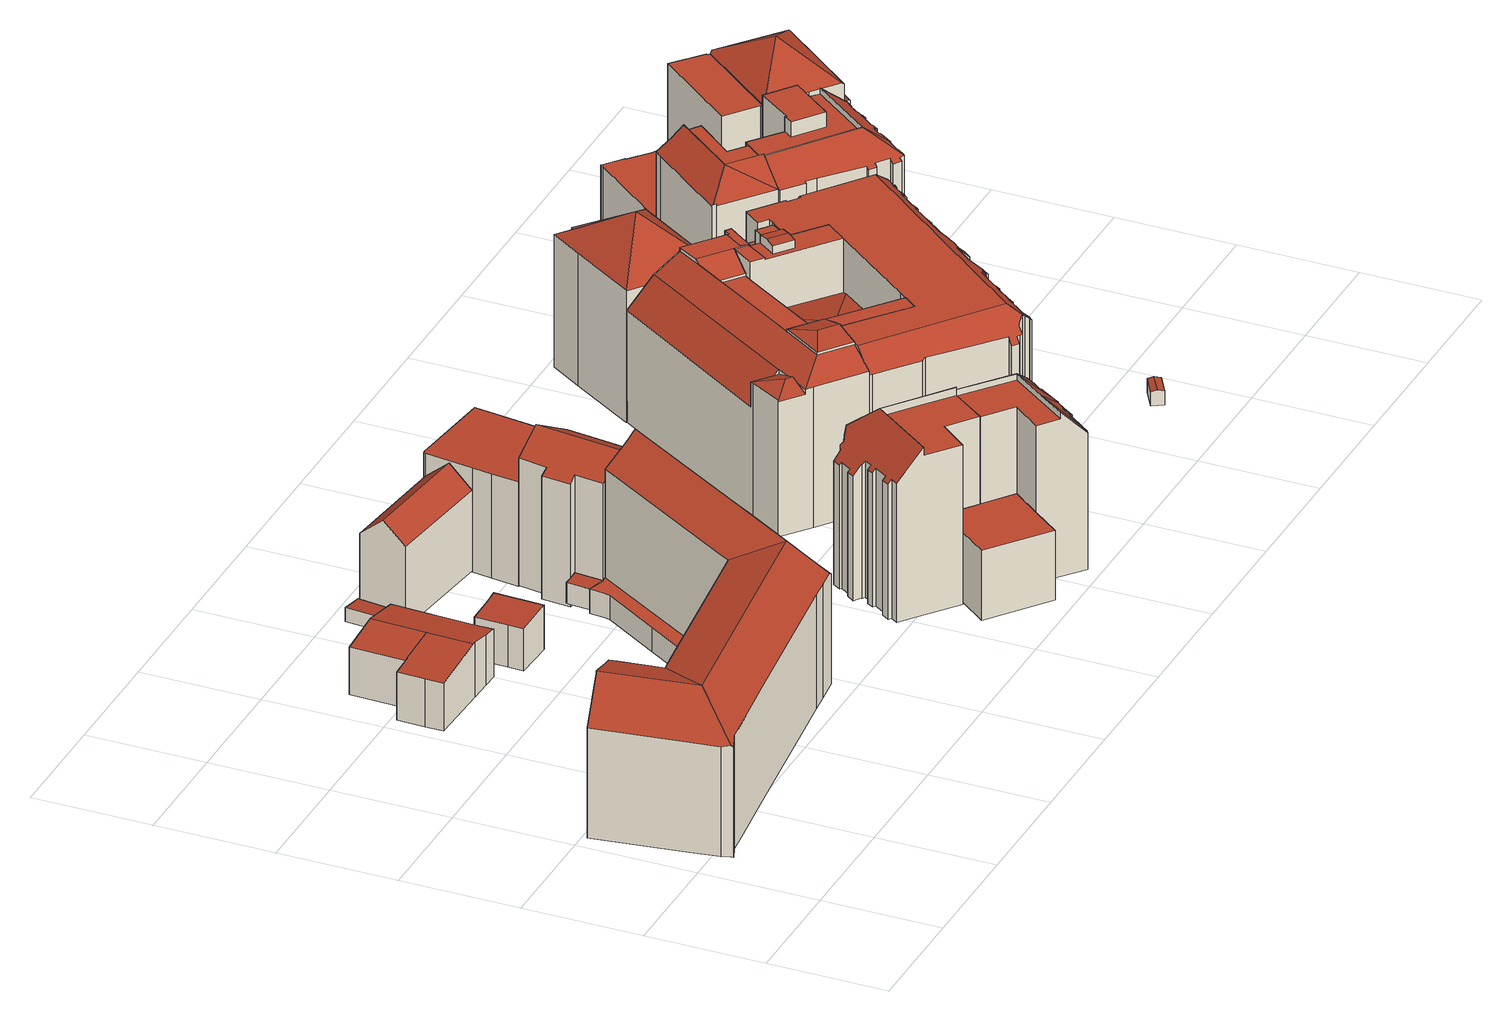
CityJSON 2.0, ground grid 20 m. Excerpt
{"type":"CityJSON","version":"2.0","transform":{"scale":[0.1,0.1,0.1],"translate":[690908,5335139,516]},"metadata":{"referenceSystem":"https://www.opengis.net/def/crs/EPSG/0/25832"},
"CityObjects":{
"building1":{"type":"Building","attributes":{"Gemeindeschluessel":"09162000","HoeheDach":"543.200","HoeheGrund":"517.800","Methode":"2000","NiedrigsteTraufeDesGebaeudes":"522.010","Geometrietyp2DReferenz":"3000","function":"31001_9998","roofType":"3100","measuredHeight":25.4,"storeysAboveGround":5},"geometry":[{"type":"MultiSurface","lod":"2","boundaries":[[[0,1,2,3,4,5]],[[6,7,8,9,10,11,12,13,14,15,16]],[[17,18,19,20,21,22,23,24]],[[25,10,9,26]],[[27,28,17,29,30,31,32,33]],[[34,35,36,37,38,39,40,41]],[[42,29,17,24]],[[43,44,45,46,47,48]],[[49,33,32,50,51,52]],[[53,54,55,56]],[[57,58,59,60]],[[61,31,30,62]],[[63,41,40,39,38,64,6,16,65,66,28,67]],[[26,68,69,70,71,37,36,35,34,72,73,74,75,76,52,51,50,61,62,77,53,56,78,79,80,81,82,5,4,3,47,46,45,83,84,57,60,85,86,87,88,25]],[[66,65,16,20,19,18,17,28]],[[58,57,84,83,89,90,91]],[[16,15,14,13,92,59,58,91,93,20]],[[71,70,69,7,6,64]],[[34,41,63,72]],[[75,74,94,95,96,76]],[[20,93,91,90,97,21]],[[82,98,0,5]],[[81,99,98,82]],[[60,59,92,85]],[[62,30,29,42,77]],[[76,96,49,52]],[[87,12,11,88]],[[45,44,89,83]],[[55,100,101,102,99,81,80,79,78,56]],[[88,11,10,25]],[[73,72,63,67,94,74]],[[13,12,87,86,85,92]],[[50,32,31,61]],[[77,42,54,53]],[[24,23,22,21,97,90,89,44,43,48,2,1,0,98,99,102,101,100,55,54,42]],[[3,2,48,47]],[[95,94,67,28,27,33,49,96]],[[69,68,26,9,8,7]],[[37,71,64,38]]],"semantics":{"surfaces":[{"type":"WallSurface"},{"type":"RoofSurface"},{"type":"GroundSurface"}],"values":[0,1,0,0,1,0,0,0,0,0,0,0,1,2,1,0,1,0,0,0,0,0,0,0,0,0,0,0,0,0,0,0,0,0,1,0,1,0,0]}}]},
"building2":{"type":"Building","attributes":{"Gemeindeschluessel":"09162000","HoeheDach":"527.240","HoeheGrund":"517.718","Methode":"2000","NiedrigsteTraufeDesGebaeudes":"525.900","Geometrietyp2DReferenz":"3000","function":"31001_1000","roofType":"1000","measuredHeight":9.52,"storeysAboveGround":2},"geometry":[{"type":"MultiSurface","lod":"2","boundaries":[[[103,104,105,106]],[[107,105,104,108,109,110,111,112]],[[113,114,115,116]],[[112,111,117,118,119,115,114]],[[120,121,118,117,122,123]],[[124,109,108,125]],[[124,120,123,110,109]],[[111,110,123,122]],[[113,126,107,112,114]],[[122,117,111]],[[116,115,119,127]],[[106,105,107,126]],[[125,108,104,103]],[[127,119,118,121]],[[113,116,127,121,120,124,125,103,106,126]]],"semantics":{"surfaces":[{"type":"WallSurface"},{"type":"RoofSurface"},{"type":"GroundSurface"}],"values":[0,1,0,1,0,0,0,1,0,0,0,0,0,0,2]}}]},
"building3":{"type":"Building","attributes":{"Gemeindeschluessel":"09162000","HoeheDach":"524.567","HoeheGrund":"516.915","Methode":"2000","NiedrigsteTraufeDesGebaeudes":"524.171","Geometrietyp2DReferenz":"3000","function":"31001_2000","roofType":"1000","measuredHeight":7.65,"storeysAboveGround":2},"geometry":[{"type":"MultiSurface","lod":"2","boundaries":[[[128,129,130,131]],[[131,132,133,134,135,128]],[[132,136,137,133]],[[136,130,129,138,139,137]],[[133,137,139,134]],[[135,138,129,128]],[[134,139,138,135]],[[136,132,131,130]]],"semantics":{"surfaces":[{"type":"WallSurface"},{"type":"GroundSurface"},{"type":"RoofSurface"}],"values":[0,1,0,2,0,0,0,0]}}]},
"building4":{"type":"Building","attributes":{"Gemeindeschluessel":"09162000","HoeheDach":"519.705","HoeheGrund":"517.087","Methode":"1000","NiedrigsteTraufeDesGebaeudes":"519.080","Geometrietyp2DReferenz":"3000","function":"31001_2000","roofType":"9999","measuredHeight":2.62},"geometry":[{"type":"MultiSurface","lod":"2","boundaries":[[[140,141,142,143]],[[143,142,144,145]],[[140,146,147,141]],[[146,148,149,147]],[[150,151,152,153]],[[154,155,156,157]],[[146,140,143,145,151,150,154,157,158,148]],[[145,144,152,151]],[[158,159,149,148]],[[157,156,159,158]],[[154,150,153,155]],[[141,147,149,159,156,155,153,152,144,142]]],"semantics":{"surfaces":[{"type":"WallSurface"},{"type":"GroundSurface"},{"type":"RoofSurface"}],"values":[0,0,0,0,0,0,1,0,0,0,0,2]}}]},
"building5":{"type":"Building","attributes":{"Gemeindeschluessel":"09162000","HoeheDach":"521.847","HoeheGrund":"517.900","Methode":"1000","NiedrigsteTraufeDesGebaeudes":"521.452","Geometrietyp2DReferenz":"3000","function":"31001_9998","roofType":"1000","measuredHeight":3.95},"geometry":[{"type":"MultiSurface","lod":"2","boundaries":[[[160,161,162,163]],[[164,165,166,167,168,169]],[[170,171,172,173]],[[161,160,171,170]],[[173,174,165,164,169,175,162,161,170]],[[165,174,173,172,176,166]],[[168,177,163,162,175,169]],[[167,166,176,172,171,160,163,177,168]]],"semantics":{"surfaces":[{"type":"WallSurface"},{"type":"GroundSurface"},{"type":"RoofSurface"}],"values":[0,0,0,0,1,0,0,2]}}]},
"building6":{"type":"Building","attributes":{"Gemeindeschluessel":"09162000","HoeheDach":"534.061","HoeheGrund":"516.605","Methode":"1000","NiedrigsteTraufeDesGebaeudes":"530.528","Geometrietyp2DReferenz":"3000","function":"31001_1000","roofType":"3100","measuredHeight":17.46,"storeysAboveGround":4},"geometry":[{"type":"MultiSurface","lod":"2","boundaries":[[[178,179,180,181]],[[182,183,184,185]],[[179,178,184,183,186]],[[181,180,187,182,185]],[[181,185,184,178]],[[186,183,182,187]],[[179,186,187,180]]],"semantics":{"surfaces":[{"type":"WallSurface"},{"type":"GroundSurface"},{"type":"RoofSurface"}],"values":[0,0,0,0,1,2,2]}}]},
"building7":{"type":"Building","attributes":{"Gemeindeschluessel":"09162000","HoeheDach":"530.812","HoeheGrund":"518.730","Methode":"1000","NiedrigsteTraufeDesGebaeudes":"530.812","Geometrietyp2DReferenz":"3000","function":"31001_9998","roofType":"1000","measuredHeight":12.08},"geometry":[{"type":"MultiSurface","lod":"2","boundaries":[[[188,189,190,191]],[[192,193,190,189]],[[194,195,196,191,190,193,197]],[[195,194,198,199]],[[199,198,200,192,189,188,201]],[[200,197,193,192]],[[194,197,200,198]],[[201,188,191,196]],[[195,199,201,196]]],"semantics":{"surfaces":[{"type":"WallSurface"},{"type":"GroundSurface"},{"type":"RoofSurface"}],"values":[0,0,1,0,2,0,0,0,0]}}]},
"building8":{"type":"Building","attributes":{"Gemeindeschluessel":"09162000","HoeheDach":"541.880","HoeheGrund":"516.523","Methode":"2000","NiedrigsteTraufeDesGebaeudes":"536.162","Geometrietyp2DReferenz":"3000","function":"31001_9998","roofType":"3100","measuredHeight":25.36,"storeysAboveGround":6},"geometry":[{"type":"MultiSurface","lod":"2","boundaries":[[[202,203,204,205]],[[206,207,208,209,210]],[[211,212,208,207]],[[213,214,215,216]],[[217,218,219,220]],[[203,221,217,220,222,210,209,223,204]],[[224,225,226,227]],[[216,215,228,229]],[[225,224,205,204,223]],[[211,207,206,230,219,218,231,202,205,224,227,213,216,229]],[[203,202,231,221]],[[227,226,214,213]],[[206,210,222,230]],[[212,228,215,214,226,225,223,209,208]],[[218,217,221,231]],[[230,222,220,219]],[[212,211,229,228]]],"semantics":{"surfaces":[{"type":"WallSurface"},{"type":"RoofSurface"},{"type":"GroundSurface"}],"values":[0,0,0,0,0,1,0,0,0,2,0,0,0,1,0,0,0]}}]},
"building9":{"type":"Building","attributes":{"Gemeindeschluessel":"09162000","HoeheDach":"547.420","HoeheGrund":"518.310","Methode":"2000","NiedrigsteTraufeDesGebaeudes":"539.712","Geometrietyp2DReferenz":"3000","function":"31001_9998","roofType":"1000","measuredHeight":29.11,"storeysAboveGround":4},"geometry":[{"type":"MultiSurface","lod":"2","boundaries":[[[232,233,234,235]],[[236,237,238,239,240,241,242,243,244,245,246,247,248,249,250,251,252,253,254,255,256,257,258,259,260,261,262,263,264]],[[265,266,267,268]],[[269,248,247,270]],[[271,272,273,274]],[[275,276,277,278]],[[279,280,281,282]],[[283,284,285,286]],[[287,264,263,285,284,288,289,290,234,233,291,292,267,266,293,281,280,294,277,276,295,296,297,298,299,300,301,273,272,302]],[[303,240,239,304]],[[305,246,245,306]],[[274,273,301,307]],[[308,242,241,309]],[[304,239,238,310]],[[259,258,257,311,312,313]],[[314,315,237,236,264,316]],[[317,252,251,318]],[[319,253,252,317]],[[320,244,243,321]],[[322,300,299,323]],[[324,325,326,327,328,329,330,271,274,307,322,323,331,332,333,334,275,278,335,279,282,336,265,268,337,338,232,235,339,340,341,283,286,342,343,344,345,313,312,311,346,347,348,319,317,318,349,350,269,270,305,306,320,321,308,309,303,304,310]],[[347,255,254,348]],[[331,298,297,332]],[[333,296,295,334]],[[335,278,277,294,280,279]],[[350,349,318,251,250,249]],[[334,295,276,275]],[[323,299,298,331]],[[348,254,253,319]],[[234,290,289,340,339,235]],[[330,302,272,271]],[[344,261,260,345]],[[309,241,240,303]],[[350,249,248,269]],[[325,324,310,238,237,315,351]],[[327,352,353,328]],[[307,301,300,322]],[[306,245,244,320]],[[282,281,293,336]],[[332,297,296,333]],[[341,288,284,283]],[[345,260,259,313]],[[316,264,287,354]],[[343,262,261,344]],[[321,243,242,308]],[[270,247,246,305]],[[285,263,262,343,342,286]],[[267,292,291,338,337,268]],[[329,328,353,354,287,302,330]],[[256,255,347,346,311,257]],[[340,289,288,341]],[[353,352,355,351,315,314,316,354]],[[326,325,351,355,352,327]],[[338,291,233,232]],[[336,293,266,265]]],"semantics":{"surfaces":[{"type":"WallSurface"},{"type":"RoofSurface"},{"type":"GroundSurface"}],"values":[0,1,0,0,0,0,0,0,1,0,0,0,0,0,0,0,0,0,0,0,2,0,0,0,0,0,0,0,0,0,0,0,0,0,0,0,0,0,0,0,0,0,0,0,0,0,0,0,0,0,0,1,0,0,0]}}]},
"building10":{"type":"Building","attributes":{"Gemeindeschluessel":"09162000","HoeheDach":"540.110","HoeheGrund":"516.412","Methode":"2000","NiedrigsteTraufeDesGebaeudes":"534.471","Geometrietyp2DReferenz":"3000","function":"31001_1000","roofType":"3200","measuredHeight":23.7,"storeysAboveGround":5},"geometry":[{"type":"MultiSurface","lod":"2","boundaries":[[[356,357,358,359]],[[360,361,362,363]],[[364,365,358,357]],[[366,359,358,365,367]],[[368,369,361,360]],[[369,368,370,371]],[[363,362,372,373]],[[356,359,374,375]],[[369,371,376,366,367,372,362,361]],[[370,368,360,363,373,364,357,356,375,377]],[[371,370,377,378,376]],[[364,373,372,367,365]],[[375,374,378,377]],[[378,374,359,366,376]]],"semantics":{"surfaces":[{"type":"WallSurface"},{"type":"RoofSurface"},{"type":"GroundSurface"}],"values":[0,0,0,1,0,0,0,0,1,2,0,0,0,1]}}]},
"building11":{"type":"Building","attributes":{"Gemeindeschluessel":"09162000","HoeheDach":"547.000","HoeheGrund":"518.510","Methode":"2000","NiedrigsteTraufeDesGebaeudes":"540.059","Geometrietyp2DReferenz":"3000","function":"31001_9998","roofType":"1000","measuredHeight":28.49,"storeysAboveGround":4},"geometry":[{"type":"MultiSurface","lod":"2","boundaries":[[[379,380,381,382]],[[383,384,385,386]],[[387,388,389,390]],[[391,392,393,394]],[[395,396,380,379]],[[397,238,398,399]],[[386,385,400,401]],[[402,403,404,238,397,405,406]],[[407,408,409,410]],[[411,412,413,414]],[[415,416,417,418]],[[419,420,421,422]],[[410,409,423,424]],[[425,426,427,428,429,430]],[[431,432,433,434]],[[435,436,408,407]],[[394,393,437,438]],[[420,419,439,382,381,440]],[[441,442,443,444]],[[444,443,445,446]],[[447,448,449,450]],[[451,452,453,454]],[[454,453,396,395]],[[455,456,457,458]],[[459,438,437,460,461,462]],[[399,398,436,435]],[[463,464,432,431]],[[465,461,460,426,425]],[[466,467,456,455]],[[468,469,392,391]],[[415,418,470,471,387,390,383,386,401,411,414,447,450,468,391,394,438,459,462,472,473,474,475,476,406,405,397,399,435,407,410,424,477,478,441,444,446,479,466,455,458,451,454,395,379,382,439,419,422,463,431,434,480]],[[401,400,412,411]],[[473,472,465,425,430,481,474]],[[427,440,381,380,396,453,452,457,456,467,482,445,443,442,483,484,423,409,408,436,398,238,404]],[[480,485,416,415]],[[476,486,402,406]],[[390,389,384,383]],[[428,427,404,403]],[[486,487,481,430,429,428,403,402]],[[460,437,393,392,469,449,448,413,412,400,385,384,389,388,488,426]],[[482,467,466,479,446,445]],[[387,471,470,418,417,489,488,388]],[[488,489,427,426]],[[462,461,465,472]],[[434,433,485,480]],[[422,421,464,463]],[[458,457,452,451]],[[424,423,484,477]],[[477,484,483,478]],[[450,449,469,468]],[[414,413,448,447]],[[489,417,416,485,433,432,464,421,420,440,427]],[[478,483,442,441]],[[481,487,486,476,475,474]]],"semantics":{"surfaces":[{"type":"WallSurface"},{"type":"RoofSurface"},{"type":"GroundSurface"}],"values":[0,0,0,0,0,0,0,0,0,0,0,0,0,0,0,0,0,0,0,0,0,0,0,0,0,0,0,1,0,0,2,0,0,1,0,0,0,0,1,1,0,0,1,0,0,0,0,0,0,0,0,1,0,0]}}]},
"building12":{"type":"Building","attributes":{"Gemeindeschluessel":"09162000","HoeheDach":"546.700","HoeheGrund":"518.016","Methode":"2000","NiedrigsteTraufeDesGebaeudes":"537.207","Geometrietyp2DReferenz":"3000","function":"31001_9998","roofType":"2100","measuredHeight":28.68,"storeysAboveGround":5},"geometry":[{"type":"MultiSurface","lod":"2","boundaries":[[[490,491,492,493]],[[494,495,496,497,498,499]],[[500,501,502,503]],[[498,497,504,505]],[[506,507,508,509,510,511]],[[512,513,514,515,516,517,518,519,520]],[[521,516,515,522]],[[523,524,525,526]],[[521,493,492,527,528,517,516]],[[525,529,530,531,500,503,526]],[[532,533,506,511]],[[532,511,510,523,534]],[[535,525,524]],[[536,537,538,530,529,539]],[[540,541,537,536,507,506,533,542,543,490,493,521,522,544,545]],[[512,540,545,513]],[[546,501,500,531]],[[510,509,524,523]],[[541,520,519,547,548,538,537]],[[507,536,539,549,508]],[[550,551,552]],[[530,538,548,546,531]],[[548,547,501,546]],[[542,533,532,534,551,550,553]],[[554,502,501]],[[494,555,495]],[[490,543,504,497,556,491]],[[495,555,496]],[[525,535,549,539,529]],[[556,497,496]],[[526,557,528,527,555,494,552,551,534,523]],[[544,514,513,545]],[[550,552,499,498,505,553]],[[526,503,502,554,557]],[[557,518,517,528]],[[509,508,549,535,524]],[[522,515,514,544]],[[494,499,552]],[[501,547,519,518,557,554]],[[496,555,527,492,491,556]],[[543,542,553,505,504]],[[520,541,540,512]]],"semantics":{"surfaces":[{"type":"WallSurface"},{"type":"RoofSurface"},{"type":"GroundSurface"}],"values":[0,1,1,1,0,1,0,0,0,0,0,1,1,0,2,0,0,0,0,0,0,1,0,0,0,0,0,0,1,0,1,0,1,0,0,1,0,0,1,1,0,0]}}]},
"building13":{"type":"Building","attributes":{"Gemeindeschluessel":"09162000","HoeheDach":"547.110","HoeheGrund":"518.194","Methode":"2000","NiedrigsteTraufeDesGebaeudes":"536.100","Geometrietyp2DReferenz":"3000","function":"31001_9998","roofType":"3500","measuredHeight":28.92,"storeysAboveGround":2},"geometry":[{"type":"MultiSurface","lod":"2","boundaries":[[[558,559,560,561]],[[562,563,564,565]],[[566,567,568,569,570,571,572]],[[573,574,575,576,577,578]],[[567,579,580,581,582,568]],[[583,584,585]],[[586,587,588,589]],[[590,591,561,560,592]],[[593,591,590,564,563,594,595,588,587,596]],[[578,577,581,580]],[[582,581,577,576]],[[593,596,597,559,558]],[[589,588,595,598,584,583,575,574]],[[599,600,572,571]],[[559,597,592,560]],[[573,579,567,566,562,565,586,589,574]],[[586,565,564,590,592,597,596,587]],[[570,569,585,584,598]],[[576,575,583,585,582]],[[573,578,580,579]],[[562,566,572,600,563]],[[570,598,595,594,599,571]],[[585,569,568,582]],[[593,558,561,591]],[[563,600,599,594]]],"semantics":{"surfaces":[{"type":"RoofSurface"},{"type":"WallSurface"},{"type":"GroundSurface"}],"values":[0,1,1,1,1,0,1,1,0,0,1,1,1,0,0,2,1,0,0,1,1,1,0,1,1]}}]},
"building14":{"type":"Building","attributes":{"Gemeindeschluessel":"09162000","HoeheDach":"545.510","HoeheGrund":"518.058","Methode":"2000","NiedrigsteTraufeDesGebaeudes":"539.889","Geometrietyp2DReferenz":"3000","function":"31001_9998","roofType":"1000","measuredHeight":27.45,"storeysAboveGround":5},"geometry":[{"type":"MultiSurface","lod":"2","boundaries":[[[601,602,603,604,605,606,607,608,609,610,611,612,613,614,615,616,617,618,619,620,621,622,623,624,625,626,627,628,629,630,631,632,633,634,635,636,637,638,639,640,641,642,643,644,645,646,647,648,649,650,651,652,653,654,655,656,657]],[[658,633,632,659]],[[660,623,622,661]],[[662,663,664,665]],[[629,628,666,667]],[[668,650,649,669]],[[670,609,608,671]],[[672,673,674,675]],[[636,635,676,677,678,679,680,681,682,683,684,587,588,685,578,580,686,687]],[[688,678,677,689]],[[690,686,580,691]],[[692,587,684,693]],[[607,606,694,695]],[[696,697,698,699]],[[700,625,624,701]],[[702,703,704,705]],[[706,617,616,707]],[[690,665,664,687,686]],[[659,632,631,708]],[[669,649,648,709]],[[605,604,710,711]],[[709,648,647,712]],[[713,679,678,688]],[[714,715,716,717]],[[718,719,720,721]],[[722,618,617,706]],[[723,689,677,676,724]],[[725,655,654,726]],[[705,704,727,728]],[[729,643,642,730]],[[672,675,731,732,733,636,687,664,663,716,715,734,720,719]],[[735,639,638,736]],[[737,620,619,738]],[[733,739,740,741,637,636]],[[742,640,639,735]],[[743,630,629,667]],[[693,684,683,744]],[[745,736,638,637,741]],[[746,657,656,747]],[[728,727,748,749]],[[750,652,651,751]],[[752,681,680,753]],[[754,602,601,755]],[[756,757,739,733,732]],[[758,615,614,759]],[[753,680,679,713]],[[712,647,646,760]],[[661,622,621,761]],[[762,578,685,763]],[[673,672,719,718]],[[764,765,766,767]],[[666,768,769,700,701,660,661,761,737,738,722,706,707,758,759,770,771,772,773,670,671,695,694,711,710,774,754,755,746,747,725,726,775,750,751,668,669,709,712,760,776,777,729,730,778,742,735,736,745,779,757,756,780,674,673,718,721,781,714,717,662,665,690,691,762,763,782,692,693,744,783,752,753,713,688,689,723,784,785,786,787,788,696,699,764,767,702,705,728,749,658,659,708,743,667]],[[786,789,790,787]],[[771,612,611,772]],[[745,741,740,779]],[[717,716,663,662]],[[671,608,607,695]],[[691,580,578,762]],[[781,734,715,714]],[[756,732,731,780]],[[773,610,609,670]],[[778,641,640,742]],[[788,791,697,696]],[[769,626,625,700]],[[782,588,587,692]],[[721,720,734,781]],[[770,613,612,771]],[[780,731,675,674]],[[763,685,588,782]],[[694,606,605,711]],[[768,627,626,769]],[[751,651,650,668]],[[658,749,748,634,633]],[[784,792,793,785]],[[603,602,754,774]],[[772,611,610,773]],[[775,653,652,750]],[[787,790,791,788]],[[730,642,641,778]],[[738,619,618,722]],[[776,645,644,777]],[[726,654,653,775]],[[764,699,698,794,765]],[[779,740,739,757]],[[634,748,727,704,703,766,765,794,635]],[[783,682,681,752]],[[785,793,789,786]],[[708,631,630,743]],[[723,724,792,784]],[[635,794,698,697,791,790,789,793,792,724,676]],[[747,656,655,725]],[[744,683,682,783]],[[760,646,645,776]],[[759,614,613,770]],[[777,644,643,729]],[[601,657,746,755]],[[666,628,627,768]],[[701,624,623,660]],[[767,766,703,702]],[[707,616,615,758]],[[710,604,603,774]],[[761,621,620,737]]],"semantics":{"surfaces":[{"type":"RoofSurface"},{"type":"WallSurface"},{"type":"GroundSurface"}],"values":[0,1,1,1,1,1,1,1,0,1,1,1,1,1,1,1,1,1,1,1,1,1,1,1,1,1,1,1,1,1,0,1,1,0,1,1,1,1,1,1,1,1,1,1,1,1,1,1,1,1,1,2,1,1,1,1,1,1,1,1,1,1,1,1,1,1,1,1,1,1,1,1,1,1,1,1,1,1,1,1,1,1,1,1,0,1,1,1,1,0,1,1,1,1,1,1,1,1,1,1,1,1]}}]},
"building15":{"type":"Building","attributes":{"Gemeindeschluessel":"09162000","HoeheDach":"546.614","HoeheGrund":"518.250","Methode":"2000","NiedrigsteTraufeDesGebaeudes":"542.520","Geometrietyp2DReferenz":"3000","function":"31001_9998","roofType":"1000","measuredHeight":28.36,"storeysAboveGround":3},"geometry":[{"type":"MultiSurface","lod":"2","boundaries":[[[795,796,797,798,799,800,801,802,803]],[[804,565,805,806,807,512,562]],[[808,809,810,586]],[[811,812,813,814]],[[815,513,514,816]],[[817,818,812,811]],[[819,515,820,821]],[[822,823,809,808]],[[562,512,513,815]],[[822,808,586,824,825,565,804,562,815,816,819,821,802,801,800,799,826,827]],[[828,829,818,817]],[[512,807,830,795,803,820,515,514,513]],[[825,824,586,810,814,813,829,828,805,565]],[[821,820,803,802]],[[806,831,796,795,830,807]],[[832,833,827,826,799,798]],[[805,828,817,811,814,810,809,823,833,832,798,797,796,831,806]],[[827,833,823,822]],[[816,514,515,819]],[[813,812,818,829]]],"semantics":{"surfaces":[{"type":"WallSurface"},{"type":"GroundSurface"},{"type":"RoofSurface"}],"values":[0,0,0,0,0,0,0,0,0,1,0,2,0,0,0,0,2,0,0,2]}}]},
"building16":{"type":"Building","attributes":{"Gemeindeschluessel":"09162000","HoeheDach":"547.520","HoeheGrund":"517.930","Methode":"2000","NiedrigsteTraufeDesGebaeudes":"529.699","Geometrietyp2DReferenz":"3000","function":"31001_9998","roofType":"3500","measuredHeight":29.59,"storeysAboveGround":4},"geometry":[{"type":"MultiSurface","lod":"2","boundaries":[[[834,835,836,837]],[[838,839,840,841]],[[837,836,842,843]],[[844,845,846,847,848,849,850,851]],[[843,842,846,845]],[[852,853,848,847]],[[854,850,849,838,841,855]],[[856,840,839,857]],[[834,837,843,845,844,851,858,859,860,856,857,861,862,863,864,865,866]],[[846,842,836,835,867,852,847]],[[868,869,864,863,862,870]],[[838,871,869,868,870,872,839]],[[855,841,840,856,860,859]],[[849,848,853,871,838]],[[857,839,872,861]],[[851,850,854,858]],[[858,854,855,859]],[[866,867,835,834]],[[871,853,852,867,866,865,864,869]],[[861,872,870,862]]],"semantics":{"surfaces":[{"type":"WallSurface"},{"type":"RoofSurface"},{"type":"GroundSurface"}],"values":[0,1,0,0,0,0,1,0,2,1,0,1,0,1,0,0,0,0,0,0]}}]},
"building17":{"type":"Building","attributes":{"Gemeindeschluessel":"09162000","HoeheDach":"520.970","HoeheGrund":"518.271","Methode":"9999","NiedrigsteTraufeDesGebaeudes":"520.683","Geometrietyp2DReferenz":"3000","function":"31001_2000","roofType":"3100","measuredHeight":2.7},"geometry":[{"type":"MultiSurface","lod":"2","boundaries":[[[873,874,875,876]],[[877,878,875,874,879]],[[876,875,878,880]],[[881,873,876,880,882]],[[877,879,881,882]],[[882,880,878,877]],[[879,874,873,881]]],"semantics":{"surfaces":[{"type":"RoofSurface"},{"type":"WallSurface"},{"type":"GroundSurface"}],"values":[0,1,0,1,2,1,1]}}]},
"building18":{"type":"Building","attributes":{"Gemeindeschluessel":"09162000","HoeheDach":"528.521","HoeheGrund":"518.210","Methode":"1000","NiedrigsteTraufeDesGebaeudes":"528.521","Geometrietyp2DReferenz":"3000","function":"31001_9998","roofType":"1000","measuredHeight":10.31},"geometry":[{"type":"MultiSurface","lod":"2","boundaries":[[[883,884,885,886]],[[887,888,889,890,891,892]],[[886,885,893,894]],[[895,883,886,894,896,891,890,889]],[[885,884,897,888,887,892,898,893]],[[896,898,892,891]],[[894,893,898,896]],[[883,895,889,888,897,884]]],"semantics":{"surfaces":[{"type":"WallSurface"},{"type":"GroundSurface"},{"type":"RoofSurface"}],"values":[0,0,0,1,2,0,0,0]}}]},
"building19":{"type":"Building","attributes":{"Gemeindeschluessel":"09162000","HoeheDach":"543.950","HoeheGrund":"517.988","Methode":"2000","NiedrigsteTraufeDesGebaeudes":"524.817","Geometrietyp2DReferenz":"3000","function":"31001_9998","roofType":"3100","measuredHeight":25.96,"storeysAboveGround":2},"geometry":[{"type":"MultiSurface","lod":"2","boundaries":[[[899,900,901,902]],[[903,904,905,906]],[[906,907,908,909]],[[910,909,908,911]],[[912,913,914,915]],[[916,902,901,917,918,911,908,907]],[[919,920,918,917]],[[921,922,923,924]],[[924,923,925,926]],[[927,928,909,910]],[[929,915,914,928,927,930,931]],[[899,926,925,932,900]],[[920,919,933,931,930]],[[929,931,922,921]],[[934,935,936,909,928,914,913]],[[899,902,916,905,904,937,938,939,912,915,929,921,924,926]],[[939,934,913,912]],[[932,925,923,922,931,933]],[[905,916,907,906]],[[917,901,900,932,933,919]],[[934,939,938,935]],[[938,937,940,936,935]],[[927,910,911,918,920,930]],[[903,906,909,936,940]],[[904,903,940,937]]],"semantics":{"surfaces":[{"type":"WallSurface"},{"type":"RoofSurface"},{"type":"GroundSurface"}],"values":[0,0,1,0,0,0,0,0,0,0,0,0,0,0,1,2,0,1,0,1,0,0,1,1,0]}}]},
"building20":{"type":"Building","attributes":{"Gemeindeschluessel":"09162000","HoeheDach":"545.650","HoeheGrund":"517.816","Methode":"2000","NiedrigsteTraufeDesGebaeudes":"539.767","Geometrietyp2DReferenz":"3000","function":"31001_9998","roofType":"1000","measuredHeight":27.83,"storeysAboveGround":5},"geometry":[{"type":"MultiSurface","lod":"2","boundaries":[[[941,942,943,944,945,946,947,948,949,950,951,952,953,954,955,956,957,958,959,960,961,962,963,964]],[[965,966,967,968]],[[969,970,971,972]],[[973,955,954,974]],[[975,976,977,978]],[[979,950,949,980]],[[981,947,946,982]],[[983,945,944,984]],[[985,986,987,988]],[[989,990,991,992]],[[993,963,962,994]],[[968,967,995,996]],[[955,973,997,956]],[[998,999,1000,1001]],[[1002,1003,1004,1005,1006,1007]],[[1008,1009,1010,1011]],[[974,954,953,1012]],[[1013,1014,1015,996,995,1016]],[[1017,961,960,1018]],[[1019,1020,976,975]],[[992,991,970,969]],[[1021,984,944,943,1022]],[[1023,1024,1025,942]],[[941,1026,1023,942]],[[982,946,945,983]],[[994,962,961,1017]],[[1018,960,959,1027]],[[1011,1010,1020,1019]],[[1028,1029,990,989]],[[991,990,1029,1030,1022,943,942]],[[1031,1009,1008,1032]],[[1033,957,956,997]],[[1031,987,986,999,998,1034,971,970,991,942,1025,1035,977,976,1020,1010,1009]],[[1000,999,986,985]],[[988,987,1031,1032]],[[1021,1022,1030,1036]],[[1037,1034,998,1001]],[[1038,952,951,1039]],[[1036,1030,1029,1028]],[[973,974,1012,1038,1039,979,980,1040,981,982,983,984,1021,1036,1028,989,992,969,972,1037,1001,1000,985,988,1032,1008,1011,1019,975,978,1041,1014,1013,1003,1002,1042,993,994,1017,1018,1027,1043,1033,997]],[[980,949,948,1040]],[[1027,959,958,1043]],[[972,971,1034,1037]],[[1005,1004,1016,995,967,966]],[[978,977,1035,1041]],[[1013,1016,1004,1003]],[[1042,964,963,993]],[[1039,951,950,979]],[[1023,1026,1007,1006,965,968,996,1015,1024]],[[1042,1002,1007,1026,941,964]],[[1040,948,947,981]],[[965,1006,1005,966]],[[1012,953,952,1038]],[[1014,1041,1035,1025,1024,1015]],[[1043,958,957,1033]]],"semantics":{"surfaces":[{"type":"RoofSurface"},{"type":"WallSurface"},{"type":"GroundSurface"}],"values":[0,1,1,1,1,1,1,1,1,1,1,1,1,1,1,1,1,1,1,1,1,1,1,1,1,1,1,1,1,0,1,1,0,1,1,1,1,1,1,2,1,1,1,0,1,1,1,1,0,1,1,1,1,1,1]}}]},
"building21":{"type":"Building","attributes":{"Gemeindeschluessel":"09162000","HoeheDach":"549.200","HoeheGrund":"517.755","Methode":"2000","NiedrigsteTraufeDesGebaeudes":"528.782","Geometrietyp2DReferenz":"3000","function":"31001_9998","roofType":"3500","measuredHeight":31.45,"storeysAboveGround":6},"geometry":[{"type":"MultiSurface","lod":"2","boundaries":[[[1044,1045,1046,1047]],[[1048,1049,1050,1051]],[[1052,1053,1045,1044]],[[1054,1055,1056,1057]],[[1058,1059,1060,1061,1062,1063]],[[1064,1065,1066,1067]],[[1068,1069,1062,1061]],[[1070,1071,1072,1042]],[[1073,1074,1075,1069,1068,1076]],[[1077,1078,1079,1056,1055]],[[1080,1081,1082,1083]],[[1084,1085,1086,1087]],[[1065,1088,1089,1090,1082,1081,1076,1068,1061,1060,1091,1050,1049,1092,1093,1066]],[[1058,1063,1094,1095]],[[1096,1097,1071,1070]],[[1098,1079,1078]],[[1099,1100,1098,1078,1101]],[[1087,1086,1102,1103]],[[1003,1104,1075,1074]],[[1095,1094,1057,1056,1079,1098,1100,1105,1106,1107]],[[1073,1076,1081,1080]],[[1083,1082,1090,1108]],[[1108,1090,1089,1109]],[[1107,1106,1085,1084]],[[1103,1102,1053,1052]],[[1110,1092,1049,1048]],[[1109,1089,1088,1111]],[[1065,1064,1111,1088]],[[1075,1104,1054,1057,1094,1063,1062,1069]],[[1112,1093,1092,1110]],[[1002,1003,1074,1073,1080,1083,1108,1109,1111,1064,1067,1112,1110,1048,1051,1113,1059,1058,1095,1107,1084,1087,1103,1052,1044,1047,1096,1070,1042]],[[1002,1042,1072,1114,1099,1101,1115]],[[1003,1002,1115,1077,1055,1054,1104]],[[1067,1066,1093,1112]],[[1105,1100,1099,1114]],[[1113,1091,1060,1059]],[[1115,1101,1078,1077]],[[1051,1050,1091,1113]],[[1072,1071,1097,1046,1045,1053,1102,1086,1085,1106,1105,1114]],[[1047,1046,1097,1096]]],"semantics":{"surfaces":[{"type":"WallSurface"},{"type":"RoofSurface"},{"type":"GroundSurface"}],"values":[0,0,0,0,0,0,0,0,0,1,0,0,1,0,0,1,1,0,0,0,0,0,0,0,0,0,0,0,1,0,2,0,0,0,0,0,1,0,1,0]}}]}
},
"vertices":[
[603,608,60],[605,618,60],[608,643,60],[608,643,18],[605,618,18],[603,608,18],[557,229,214],[564,230,209],[604,296,209],[691,437,209],[769,564,209],[732,585,254],[753,623,256],[737,625,272],[595,394,272],[582,372,272],[529,287,272],[153,320,249],[185,324,249],[439,355,249],[479,360,249],[479,360,60],[439,355,60],[185,324,60],[153,320,60],[769,564,18],[691,437,18],[80,311,272],[92,233,272],[142,393,249],[140,406,249],[121,403,255],[81,397,268],[68,395,272],[66,169,18],[101,173,18],[211,187,18],[489,221,18],[489,221,215],[211,187,215],[101,173,214],[66,169,214],[142,393,60],[619,640,60],[639,634,60],[639,634,18],[619,640,18],[616,641,18],[616,641,60],[66,394,270],[81,397,18],[68,395,18],[66,394,18],[174,397,18],[174,397,60],[180,336,60],[180,336,18],[680,631,18],[680,631,257],[713,627,266],[713,627,18],[121,403,18],[140,406,18],[43,160,209],[523,225,215],[426,274,272],[165,242,272],[42,163,212],[604,296,18],[564,230,18],[557,229,18],[523,225,18],[43,160,18],[42,163,18],[37,178,18],[30,226,18],[7,383,18],[142,393,18],[183,336,18],[407,371,18],[454,379,18],[459,379,18],[543,513,18],[642,636,18],[648,635,18],[729,626,18],[737,625,18],[753,623,18],[732,585,18],[642,636,60],[648,635,60],[648,635,249],[729,626,270],[492,382,249],[37,178,209],[30,226,209],[7,383,209],[492,382,60],[543,513,60],[459,379,60],[183,336,60],[407,371,60],[454,379,60],
[382,700,17],[382,700,100],[356,701,104],[356,701,17],[316,702,112],[382,735,100],[387,870,100],[318,873,112],[315,780,112],[312,702,112],[207,705,17],[207,705,100],[208,735,100],[208,735,17],[246,782,104],[246,781,104],[209,782,100],[249,877,17],[246,781,17],[246,782,99],[249,877,99],[387,870,17],[382,735,17],[316,702,17],[209,782,17],
[431,753,9],[431,753,82],[478,752,84],[478,752,9],[501,752,9],[498,669,9],[428,671,9],[429,698,9],[501,752,86],[498,669,86],[429,698,82],[428,671,82],
[489,965,11],[489,965,31],[488,965,31],[488,965,11],[477,885,32],[477,885,11],[489,968,11],[489,968,31],[450,972,11],[450,972,35],[478,752,11],[486,883,11],[486,883,31],[478,752,32],[424,753,11],[424,753,37],[430,864,37],[430,864,11],[442,863,11],[442,863,35],
[633,685,56],[633,685,19],[620,686,19],[620,686,55],[635,635,19],[639,634,19],[639,634,58],[635,635,58],[616,641,55],[616,641,19],[647,684,19],[647,684,58],[642,636,58],[642,636,19],[640,635,19],[619,679,19],[640,635,58],[619,679,55],
[669,861,6],[669,861,146],[477,885,147],[477,885,6],[488,965,145],[680,942,146],[680,942,6],[488,965,6],[674,901,181],[482,924,181],
[848,140,148],[886,187,148],[886,187,27],[848,140,27],[935,150,148],[935,150,27],[945,63,27],[909,16,27],[811,93,27],[984,112,27],[945,63,148],[909,16,148],[984,112,148],[811,93,148],
[652,732,5],[652,732,226],[659,781,227],[659,781,5],[680,631,5],[713,627,5],[713,627,246],[692,630,259],[680,631,251],[729,626,5],[729,626,236],[783,666,5],[783,666,207],[778,659,209],[778,659,5],[633,685,218],[633,685,5],[647,684,5],[647,684,227],[638,734,218],[642,636,227],[710,775,259],[802,765,5],[802,765,202],[796,714,202],[796,714,5],[753,623,222],[753,623,5],[642,636,5],[638,734,5],
[836,334,23],[836,334,251],[840,336,253],[840,336,23],[932,242,314],[977,207,314],[1009,249,259],[996,257,261],[999,261,256],[986,270,256],[984,267,260],[964,282,260],[966,286,256],[953,296,256],[951,294,259],[938,303,259],[941,306,256],[937,309,256],[938,310,254],[946,319,241],[934,329,241],[931,326,245],[914,340,245],[916,343,241],[915,343,241],[903,353,241],[894,344,254],[893,343,256],[883,344,261],[882,339,266],[873,339,272],[868,339,276],[874,287,314],[818,324,23],[818,324,242],[815,326,238],[815,326,23],[941,306,23],[938,303,23],[768,221,23],[768,221,264],[763,224,258],[763,224,23],[803,284,23],[803,284,255],[804,285,255],[804,285,23],[792,294,23],[792,294,239],[801,307,238],[801,307,23],[855,336,23],[855,336,266],[864,338,273],[864,338,23],[796,181,314],[846,333,261],[844,338,255],[842,337,254],[824,340,237],[818,331,238],[805,305,242],[804,286,254],[808,281,260],[799,268,261],[794,271,255],[787,260,256],[791,257,262],[776,234,263],[771,237,257],[760,209,265],[999,261,23],[996,257,23],[951,294,23],[953,296,23],[771,237,23],[984,267,23],[986,270,23],[1009,249,23],[903,353,23],[894,344,23],[893,343,23],[932,242,300],[977,207,300],[874,287,300],[934,329,23],[946,319,23],[931,326,23],[966,286,23],[964,282,23],[776,234,23],[791,257,23],[977,207,23],[935,150,23],[889,184,23],[886,187,23],[848,140,23],[796,181,23],[760,209,23],[787,260,23],[794,271,23],[799,268,23],[808,281,23],[804,286,23],[805,305,23],[818,331,23],[824,340,23],[842,337,23],[844,338,23],[846,333,23],[868,339,23],[873,339,23],[882,339,23],[883,344,23],[915,343,23],[916,343,23],[914,340,23],[938,310,23],[937,309,23],[935,150,300],[886,187,300],[848,140,300],[796,181,300],[889,184,300],
[824,928,4],[820,929,4],[820,929,185],[824,928,185],[669,861,4],[669,861,185],[680,942,185],[680,942,4],[820,928,4],[820,928,186],[746,891,241],[682,945,186],[665,828,4],[665,828,185],[659,781,4],[659,781,185],[680,945,185],[680,945,4],[807,806,186],[807,806,4],[730,773,241],[802,765,4],[802,765,185],
[1104,164,25],[1104,164,264],[1106,155,269],[1106,155,25],[1085,66,25],[1085,66,241],[1075,74,254],[1075,74,25],[1091,82,25],[1091,82,246],[1094,79,241],[1094,79,25],[1035,32,25],[1035,32,261],[1039,29,255],[1039,29,25],[1101,173,25],[1101,173,259],[1009,249,25],[1018,240,260],[1018,240,25],[1073,71,254],[1073,71,25],[935,150,299],[977,207,299],[977,207,310],[977,207,25],[935,150,25],[1032,235,25],[1032,235,255],[1029,231,260],[1029,231,25],[1068,75,25],[1068,75,260],[1059,64,260],[1059,64,25],[1111,100,25],[1111,100,241],[1107,103,246],[1107,103,25],[1107,146,25],[1107,146,271],[1107,137,266],[1107,137,25],[1054,212,259],[1054,212,25],[978,37,310],[1012,84,310],[1056,143,310],[1056,143,299],[1012,84,299],[978,37,299],[1111,128,25],[1111,128,257],[1110,120,253],[1110,120,25],[1020,246,25],[1020,246,254],[1030,17,255],[1030,17,25],[1107,149,25],[1107,149,273],[1067,224,25],[1067,224,242],[1079,215,241],[1079,215,25],[1076,212,245],[1076,212,25],[1064,60,25],[1064,60,254],[1056,51,254],[1056,51,25],[1102,180,25],[1102,180,253],[1105,175,255],[1105,175,25],[1099,199,25],[1099,199,241],[1110,190,241],[1110,190,25],[1026,19,25],[1026,19,260],[1024,21,263],[1024,21,25],[1105,128,25],[1105,128,261],[1014,9,263],[1097,196,25],[1097,196,245],[1051,54,25],[1051,54,261],[1106,102,25],[1102,97,25],[1014,9,25],[978,37,25],[945,63,25],[981,109,25],[984,112,25],[1056,216,25],[1059,214,25],[1095,197,25],[1119,112,25],[945,63,299],[1095,197,245],[1059,214,254],[1056,216,254],[1119,112,241],[984,112,299],[981,109,299],[1102,97,246],[1106,102,246],
[1138,815,20],[1138,815,214],[1165,794,252],[1165,794,20],[984,485,263],[996,505,255],[990,509,255],[958,534,255],[967,482,268],[977,474,268],[1070,509,270],[1183,688,270],[1170,698,275],[1058,519,275],[956,530,255],[923,474,256],[1043,378,20],[1077,432,20],[1077,432,303],[1064,411,296],[1064,411,292],[1043,378,264],[1258,670,298],[1250,680,298],[1263,699,298],[1271,711,298],[1250,727,298],[1209,760,298],[1187,724,298],[1238,684,298],[1238,685,298],[1250,727,20],[1271,711,20],[1014,450,292],[1014,450,296],[1058,519,296],[1058,519,292],[1174,787,263],[1209,760,292],[1108,480,296],[1108,480,266],[1070,509,266],[969,436,264],[969,436,20],[958,444,264],[1056,469,307],[1093,456,20],[1212,644,20],[1212,644,266],[1093,456,304],[1258,670,20],[1238,685,20],[922,473,20],[956,530,20],[1263,699,20],[1250,680,20],[1183,688,266],[1221,658,270],[1221,658,266],[1086,445,307],[958,444,255],[958,444,263],[970,463,263],[922,473,255],[1170,698,270],[996,505,263],[958,534,212],[1183,718,292],
[1281,604,309],[1292,619,311],[1263,642,311],[1252,627,309],[1258,670,22],[1258,670,295],[1264,665,295],[1264,665,22],[1238,685,22],[1212,644,22],[1212,644,201],[1214,646,201],[1214,647,201],[1214,647,297],[1238,685,297],[1197,372,22],[1224,406,22],[1224,406,204],[1215,394,201],[1215,394,295],[1197,372,295],[1093,456,22],[1093,456,295],[1108,480,295],[1108,480,201],[1232,416,207],[1331,542,203],[1224,512,221],[1309,629,22],[1309,629,295],[1364,585,295],[1364,585,22],[1274,657,295],[1252,627,295],[1274,657,309],[1281,604,295],[1233,631,295],[1336,549,295],[1303,633,295],[1303,633,309],[1336,549,201],[1233,631,297],[1258,670,297],
[1412,346,239],[1422,360,239],[1406,375,261],[1431,406,261],[1448,392,239],[1459,406,239],[1451,412,249],[1460,423,249],[1462,427,250],[1462,432,253],[1462,437,256],[1459,441,261],[1456,445,266],[1481,476,266],[1487,471,258],[1491,477,258],[1485,482,266],[1507,510,266],[1513,505,259],[1518,511,259],[1512,515,266],[1534,544,267],[1538,541,262],[1544,537,255],[1548,543,255],[1551,541,251],[1556,547,252],[1549,553,261],[1562,571,262],[1571,565,251],[1575,570,252],[1571,572,255],[1576,580,256],[1574,582,260],[1526,580,295],[1260,249,295],[1289,227,259],[1292,230,259],[1298,225,251],[1304,233,252],[1297,238,260],[1295,240,263],[1320,273,264],[1327,268,256],[1331,273,255],[1325,277,263],[1348,307,263],[1353,302,257],[1358,308,256],[1352,312,263],[1375,341,264],[1380,340,259],[1385,339,255],[1390,340,252],[1394,342,249],[1398,345,249],[1404,352,249],[1576,580,21],[1571,572,21],[1538,541,21],[1534,544,21],[1047,375,21],[1047,375,258],[1043,378,258],[1043,378,21],[1549,553,21],[1562,571,21],[1352,312,21],[1358,308,21],[1462,427,21],[1460,423,21],[1240,224,255],[1240,224,21],[1244,221,21],[1244,221,255],[1423,658,295],[1420,655,295],[1400,669,295],[1402,672,295],[1349,713,295],[1325,684,295],[1341,672,295],[1335,664,295],[1327,653,295],[1224,406,295],[1077,432,295],[1059,404,295],[1400,669,21],[1420,655,21],[1077,432,21],[1093,456,21],[1309,629,21],[1327,653,21],[1459,406,21],[1451,412,21],[1526,631,21],[1526,631,249],[1524,627,254],[1524,627,21],[1548,543,21],[1544,537,21],[1574,598,21],[1574,598,246],[1571,594,251],[1571,594,21],[1485,482,21],[1491,477,21],[1575,570,21],[1353,302,21],[1431,406,21],[1448,392,21],[1348,307,21],[1402,672,21],[1121,321,21],[1121,321,260],[1114,322,257],[1114,322,21],[1235,218,21],[1235,218,246],[1225,226,246],[1225,226,21],[1507,510,21],[1438,675,21],[1438,675,270],[1394,342,21],[1390,340,21],[1572,589,255],[1572,589,21],[1320,273,21],[1295,240,21],[1248,219,256],[1252,226,266],[1266,227,278],[1230,233,257],[1298,225,21],[1292,230,21],[1518,511,21],[1513,505,21],[1266,227,277],[1281,229,267],[1287,224,260],[1304,233,21],[1571,565,21],[1335,664,21],[1287,224,21],[1404,352,21],[1398,345,21],[1572,583,260],[1572,583,21],[1380,340,21],[1375,341,21],[1325,684,21],[1349,713,21],[1422,360,21],[1412,346,21],[1252,226,21],[1266,227,21],[1487,471,21],[1481,476,21],[1325,277,21],[1512,515,21],[1197,372,21],[1224,406,21],[1559,599,21],[1559,599,255],[1564,605,246],[1564,605,21],[1556,547,21],[1551,541,21],[1456,445,21],[1459,441,21],[1462,437,21],[1462,432,21],[1406,375,21],[1385,339,21],[1331,273,21],[1327,268,21],[1297,238,21],[1281,229,21],[1248,219,21],[1230,233,21],[1364,585,21],[1341,672,21],[1447,685,21],[1462,673,21],[1511,634,21],[1514,632,21],[1517,637,21],[1511,634,256],[1514,632,256],[1517,637,250],[1447,685,255],[1462,673,255],[1548,608,255],
[1290,712,298],[1290,712,265],[1307,698,265],[1325,684,265],[1325,684,22],[1307,698,22],[1290,712,22],[1281,718,22],[1281,718,298],[1259,669,22],[1264,665,265],[1259,669,265],[1259,669,298],[1327,653,22],[1327,653,265],[1309,629,265],[1313,653,265],[1313,653,306],[1301,636,306],[1301,636,265],[1250,680,22],[1263,699,22],[1288,672,265],[1288,672,306],[1271,711,22],[1275,708,298],[1275,708,22],[1335,664,22],[1335,664,265],[1301,636,22],[1276,655,22],[1332,679,22],[1341,672,22],[1276,655,265],[1276,655,306],[1271,686,298],[1271,686,265],[1332,679,265],[1341,672,265],
[1297,742,19],[1297,742,137],[1281,718,137],[1281,718,19],[1252,850,315],[1243,980,249],[1208,926,249],[1138,816,249],[1275,708,137],[1275,708,19],[1261,719,19],[1271,711,19],[1271,711,137],[1261,719,137],[1261,719,248],[1261,719,249],[1250,727,249],[1250,727,19],[1366,884,137],[1366,884,248],[1165,794,248],[1138,815,248],[1208,926,19],[1243,980,19],[1165,794,19],[1138,815,19],[1138,816,19],[1272,958,19],[1318,921,19],[1338,906,19],[1360,888,19],[1366,884,19],[1379,873,19],[1379,873,137],[1338,906,248],[1360,888,248],[1318,921,248],[1366,884,249],[1272,958,248],
[1502,98,47],[1536,119,47],[1530,128,50],[1496,107,50],[1525,137,23],[1525,137,47],[1536,119,23],[1491,116,47],[1502,98,23],[1491,116,23],
[1531,939,22],[1531,939,125],[1524,930,125],[1524,930,22],[1554,970,125],[1555,969,125],[1555,969,22],[1554,970,22],[1463,1048,22],[1463,1048,125],[1437,1007,125],[1437,1007,22],[1546,958,22],[1443,1017,22],[1546,958,125],[1443,1017,125],
[1627,769,20],[1627,769,91],[1573,812,91],[1573,812,20],[1424,794,244],[1424,794,20],[1506,730,20],[1506,730,244],[1522,750,263],[1536,767,280],[1485,808,280],[1485,808,269],[1536,767,269],[1533,941,20],[1533,941,244],[1551,923,263],[1551,923,20],[1522,750,20],[1567,805,88],[1567,805,269],[1538,828,88],[1538,828,269],[1612,877,20],[1612,877,88],[1670,831,88],[1670,831,20],[1668,827,89],[1668,827,20],[1567,911,269],[1567,911,280],[1591,893,20],[1591,893,269],[1591,893,89],[1646,796,100],[1565,861,100],[1524,930,244],[1420,801,244],[1422,799,246],[1426,796,20],[1420,801,20],[1524,930,20],[1426,796,246],
[1746,767,280],[1667,664,280],[1703,636,243],[1704,637,243],[1707,635,239],[1715,645,239],[1712,648,243],[1718,655,242],[1714,658,246],[1726,673,246],[1729,670,242],[1731,672,242],[1736,670,238],[1742,678,238],[1738,681,242],[1753,702,243],[1758,698,238],[1763,705,238],[1759,708,242],[1762,712,242],[1759,714,245],[1772,731,245],[1775,728,242],[1783,739,242],[1661,720,270],[1661,720,296],[1613,756,296],[1613,756,270],[1666,602,18],[1666,602,242],[1664,598,239],[1664,598,18],[1738,681,18],[1742,678,18],[1504,727,18],[1504,727,244],[1506,730,246],[1506,730,18],[1726,673,18],[1714,658,18],[1712,648,18],[1715,645,18],[1707,635,18],[1704,637,18],[1631,624,18],[1631,624,239],[1619,632,239],[1619,632,18],[1678,605,18],[1678,605,243],[1673,598,243],[1673,598,18],[1775,728,18],[1772,731,18],[1624,771,296],[1624,771,270],[1753,702,18],[1656,613,244],[1634,628,244],[1634,628,18],[1656,613,18],[1732,779,18],[1668,827,18],[1668,827,296],[1716,791,296],[1716,791,270],[1732,779,270],[1556,689,18],[1556,689,245],[1541,701,245],[1541,701,18],[1736,670,18],[1627,769,18],[1573,812,18],[1573,812,270],[1627,769,296],[1759,714,18],[1762,712,18],[1540,699,18],[1540,699,243],[1686,616,18],[1686,616,243],[1667,664,270],[1534,764,270],[1534,764,280],[1746,767,270],[1759,708,18],[1681,602,18],[1681,602,240],[1690,614,240],[1622,637,243],[1622,637,18],[1758,698,18],[1651,606,238],[1522,750,266],[1690,614,18],[1651,606,18],[1731,672,18],[1729,670,18],[1718,655,18],[1522,750,18],[1783,739,18],[1763,705,18],
[1819,784,18],[1819,784,243],[1824,781,242],[1824,781,18],[1674,1053,18],[1674,1053,128],[1673,1052,128],[1673,1052,18],[1855,829,18],[1855,829,243],[1670,826,275],[1670,826,276],[1779,961,276],[1779,961,275],[1776,966,18],[1710,1022,18],[1710,1022,128],[1728,1008,128],[1728,1008,275],[1776,966,275],[1639,1076,18],[1639,1076,128],[1642,1079,128],[1642,1079,18],[1619,872,128],[1619,872,275],[1785,741,18],[1785,741,243],[1783,739,243],[1612,877,18],[1670,831,18],[1670,831,275],[1612,877,128],[1671,825,276],[1779,853,332],[1783,959,280],[1591,893,18],[1591,893,128],[1551,923,128],[1551,923,18],[1889,873,18],[1889,873,243],[1894,869,242],[1894,869,18],[1640,1075,128],[1555,969,128],[1533,941,128],[1709,1021,128],[1672,1055,128],[1643,1079,128],[1775,965,275],[1775,965,18],[1789,737,18],[1789,737,242],[1885,879,278],[1778,742,276],[1887,878,276],[1776,744,278],[1859,826,242],[1859,826,18],[1668,827,275],[1887,878,244],[1891,875,243],[1891,875,18],[1533,941,18],[1555,969,18],[1672,1055,18],[1640,1075,18],[1643,1079,18],[1709,1021,18],[1778,742,244],[1732,779,278]
]}
